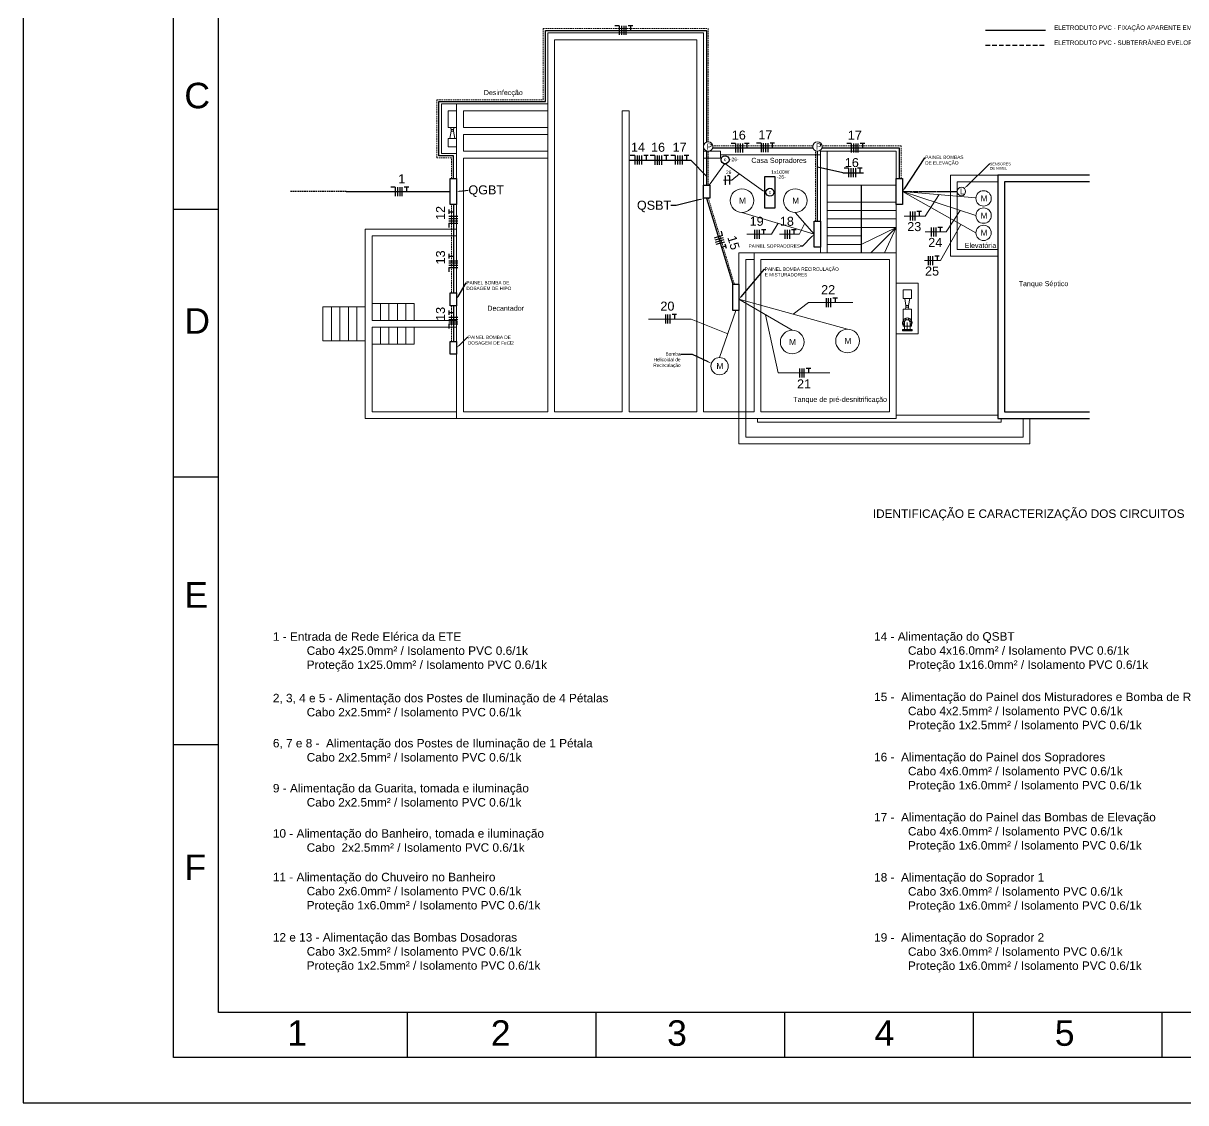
# Model space of a CAD drawing. Header units: millimetres. Extents: x 100 to 1222, y 100 to 694.
# Drawn here: x 100 to 486.7, y 100 to 458.9 of the extents above; entities that cross this region are included whole.
import ezdxf
from ezdxf import colors
from ezdxf.entities.mleader import LeaderData, LeaderLine
from ezdxf.math import Vec2, Vec3

# ---------------------------------------------------------------- set-up
doc = ezdxf.new("R2010")
doc.units = ezdxf.units.MM
for name, pattern in [('CENTER2', [1.125, 0.75, -0.125, 0.125, -0.125]), ('DASHED', [0.75, 0.5, -0.25]), ('SGC_DASHDOT', [1, 0.5, -0.25, 0, -0.25])]:
    doc.linetypes.add(name, pattern=pattern)
for name, color, linetype, lineweight in [('COTAS', 5, 'Continuous', 5), ('dados', 4, 'DASHED', 5), ('Default', 7, 'Continuous', 9), ('DIVERSOS', 1, 'Continuous', 9), ('PAREDE', 7, 'Continuous', 9), ('SGC-Conexoes (Furos)', 9, 'Continuous', 5), ('SGC-Conexoes (Linhas Externas)', 6, 'Continuous', 9), ('SGC-EIXOS', 9, 'SGC_DASHDOT', 9)]:
    doc.layers.add(name, color=color, linetype=linetype, lineweight=lineweight)
doc.layers.add('PAREDES', color=7, linetype='Continuous')
doc.styles.add('Annotative', font='Arial.ttf')
doc.styles.add('Notes', font='Arial.ttf', dxfattribs={"height": 3})
doc.styles.get("Standard").update_dxf_attribs({"font": 'Arial.ttf'})

# ---------------------------------------------------------------- blocks, each defined once
blk = doc.blocks.new('BB-4-CC01-N10-D150-S0', base_point=(395932, 76042))
at = {"layer": 'SGC-Conexoes (Furos)'}
for centre in [(395886, 76152), (395978, 76152), (396043, 76087), (396043, 75996), (395886, 75931), (395978, 75931)]:
    blk.add_ellipse(centre, major_axis=(-11.5, 0), ratio=1, dxfattribs=at)
at = {"layer": 'SGC-Conexoes (Linhas Externas)'}
for p, q in [((395731, 76127), (395932, 76127)), ((395731, 75957), (395932, 75957))]:
    blk.add_line(p, q, dxfattribs=at)
blk.add_lwpolyline([(395712, 76184), (395731, 76184), (395731, 75899), (395712, 75899)], close=True, dxfattribs=at)
for radius, start, end in [(142, 216.619, 143.381), (85, 270, 90)]:
    blk.add_arc((395932, 76042), radius, start, end, dxfattribs=at)
at = {"layer": 'SGC-EIXOS'}
blk.add_line((395712, 76042), (395932, 76042), dxfattribs=at)

msp = doc.modelspace()

# ---------------------------------------------------------------- linework, layer by layer
at = {"color": 2}
for p, q in [((273.694, 456.414), (273.694, 456.56)), ((273.694, 456.56), (327.282, 456.56)), ((273.694, 432.878), (273.694, 456.414)), ((298.238, 458.06), (296.738, 458.06)), ((298.238, 458.06), (298.238, 455.06)), ((298.988, 458.06), (298.988, 455.06)), ((299.738, 458.06), (299.738, 455.06)), ((300.488, 458.06), (300.488, 455.06)), ((302.738, 458.06), (301.238, 458.06)), ((301.988, 458.06), (301.988, 456.56)), ((327.282, 456.56), (327.302, 419.391)), ((420.081, 456.649), (440.081, 456.649)), ((238.269, 432.564), (238.269, 432.878)), ((238.269, 432.878), (273.694, 432.878)), ((238.269, 414.866), (238.269, 432.564)), ((336.951, 418.945), (335.451, 418.945)), ((336.951, 418.945), (336.951, 415.945)), ((337.701, 418.945), (337.701, 415.945)), ((338.451, 418.945), (338.451, 415.945)), ((339.201, 418.945), (339.201, 415.945)), ((341.451, 418.945), (339.951, 418.945)), ((340.701, 418.945), (340.701, 417.445)), ((345.42, 419.065), (343.92, 419.065)), ((345.42, 419.065), (345.42, 416.065)), ((346.17, 419.065), (346.17, 416.065)), ((346.92, 419.065), (346.92, 416.065)), ((347.67, 419.065), (347.67, 416.065)), ((349.92, 419.065), (348.42, 419.065)), ((349.17, 419.065), (349.17, 417.565)), ((375.406, 418.917), (373.906, 418.917)), ((375.406, 418.917), (375.406, 415.917)), ((376.156, 418.917), (376.156, 415.917)), ((376.906, 418.917), (376.906, 415.917)), ((377.656, 418.917), (377.656, 415.917)), ((379.906, 418.917), (378.406, 418.917)), ((379.156, 418.917), (379.156, 417.417)), ((243.089, 414.866), (238.269, 414.866)), ((243.089, 407.299), (243.089, 414.866)), ((303.409, 414.926), (301.909, 414.926)), ((303.409, 414.926), (303.409, 411.926)), ((304.159, 414.926), (304.159, 411.926)), ((304.909, 414.926), (304.909, 411.926)), ((305.659, 414.926), (305.659, 411.926)), ((307.909, 414.926), (306.409, 414.926)), ((307.159, 414.926), (307.159, 413.426)), ((310.081, 414.907), (308.581, 414.907)), ((310.081, 414.907), (310.081, 411.907)), ((310.831, 414.907), (310.831, 411.907)), ((311.581, 414.907), (311.581, 411.907)), ((312.331, 414.907), (312.331, 411.907)), ((314.581, 414.907), (313.081, 414.907)), ((313.831, 414.907), (313.831, 413.407)), ((316.896, 414.931), (315.396, 414.931)), ((316.896, 414.931), (316.896, 411.931)), ((317.646, 414.931), (317.646, 411.931)), ((318.396, 414.931), (318.396, 411.931)), ((319.146, 414.931), (319.146, 411.931)), ((321.396, 414.931), (319.896, 414.931)), ((320.646, 414.931), (320.646, 413.431)), ((327.304, 416.437), (327.31, 405.113)), ((362.673, 417.417), (329.318, 417.417)), ((364.158, 393.138), (364.158, 416.354)), ((391.435, 417.417), (365.642, 417.417)), ((391.435, 407.299), (391.435, 417.417)), ((301.677, 413.426), (322.065, 413.426)), ((322.065, 413.426), (327.337, 407.974)), ((372.615, 409.221), (364.158, 411.059)), ((374.543, 410.721), (373.043, 410.721)), ((374.543, 410.721), (374.543, 407.721)), ((375.293, 410.721), (375.293, 407.721)), ((376.043, 410.721), (376.043, 407.721)), ((376.793, 410.721), (376.793, 407.721)), ((379.043, 410.721), (377.543, 410.721)), ((378.293, 410.721), (378.293, 409.221)), ((333.466, 408.245), (333.466, 405.245)), ((334.966, 408.245), (334.216, 408.245)), ((334.966, 408.245), (334.966, 405.291)), ((372.615, 409.221), (379.461, 409.221)), ((223.726, 404.397), (222.226, 404.397)), ((223.726, 404.397), (223.726, 401.397)), ((224.476, 404.397), (224.476, 401.397)), ((225.226, 404.397), (225.226, 401.397)), ((225.976, 404.397), (225.976, 401.397)), ((228.226, 404.397), (226.726, 404.397)), ((227.476, 404.397), (227.476, 402.897)), ((241.589, 397.009), (241.589, 395.509)), ((241.589, 396.259), (243.089, 396.259)), ((241.589, 394.759), (244.589, 394.759)), ((395.031, 396.321), (395.031, 393.321)), ((395.781, 396.321), (395.781, 393.321)), ((396.531, 396.321), (396.531, 393.321)), ((398.781, 396.321), (397.281, 396.321)), ((398.031, 396.321), (398.031, 394.821)), ((241.589, 394.009), (244.589, 394.009)), ((241.589, 393.259), (244.589, 393.259)), ((241.589, 392.509), (241.589, 391.009)), ((241.589, 392.509), (244.589, 392.509)), ((402.01, 391.055), (402.01, 388.055)), ((402.76, 391.055), (402.76, 388.055)), ((403.51, 391.055), (403.51, 388.055)), ((405.76, 391.055), (404.26, 391.055)), ((405.01, 391.055), (405.01, 389.555)), ((332.646, 388.347), (329.775, 387.479)), ((332.863, 387.629), (329.992, 386.761)), ((333.08, 386.911), (330.209, 386.043)), ((332.646, 388.347), (332.212, 389.783)), ((343.271, 390.293), (343.271, 387.293)), ((344.021, 390.293), (344.021, 387.293)), ((344.771, 390.293), (344.771, 387.293)), ((347.021, 390.293), (345.521, 390.293)), ((346.271, 390.293), (346.271, 388.793)), ((353.325, 390.288), (353.325, 387.288)), ((354.075, 390.288), (354.075, 387.288)), ((354.825, 390.288), (354.825, 387.288)), ((357.075, 390.288), (355.575, 390.288)), ((356.325, 390.288), (356.325, 388.788)), ((333.297, 386.193), (330.426, 385.325)), ((333.731, 384.757), (332.295, 384.323)), ((333.948, 384.039), (333.514, 385.475)), ((241.589, 382.231), (241.589, 380.731)), ((241.589, 381.481), (243.089, 381.481)), ((241.589, 379.981), (244.589, 379.981)), ((241.589, 379.231), (244.589, 379.231)), ((400.952, 381.534), (400.952, 378.534)), ((401.702, 381.534), (401.702, 378.534)), ((402.452, 381.534), (402.452, 378.534)), ((404.702, 381.534), (403.202, 381.534)), ((403.952, 381.534), (403.952, 380.034)), ((241.589, 378.481), (244.589, 378.481)), ((241.589, 377.731), (241.589, 376.231)), ((241.589, 377.731), (244.589, 377.731)), ((367.044, 367.548), (367.044, 364.548)), ((367.794, 367.548), (367.794, 364.548)), ((368.544, 367.548), (368.544, 364.548)), ((370.794, 367.548), (369.294, 367.548)), ((370.044, 367.548), (370.044, 366.048)), ((241.589, 363.452), (241.589, 361.952)), ((241.589, 362.702), (243.089, 362.702)), ((241.589, 361.202), (244.589, 361.202)), ((241.589, 360.452), (244.589, 360.452)), ((241.589, 359.702), (244.589, 359.702)), ((313.584, 362.079), (313.584, 359.079)), ((314.334, 362.079), (314.334, 359.079)), ((315.084, 362.079), (315.084, 359.079)), ((317.334, 362.079), (315.834, 362.079)), ((316.584, 362.079), (316.584, 360.579)), ((241.589, 358.952), (241.589, 357.452)), ((241.589, 358.952), (244.589, 358.952)), ((358.193, 344.165), (358.193, 341.165)), ((358.943, 344.165), (358.943, 341.165)), ((359.693, 344.165), (359.693, 341.165)), ((361.943, 344.165), (360.443, 344.165)), ((361.193, 344.165), (361.193, 342.665))]:
    msp.add_line(p, q, dxfattribs=at)
at = {"color": 2, "linetype": 'DASHED', "ltscale": 3}
msp.add_line((420.081, 451.649), (440.081, 451.649), dxfattribs=at)
at = {"color": 2, "linetype": 'DASHED'}
msp.add_line((207.444, 402.97), (188.871, 402.97), dxfattribs=at)
at = {"color": 2, "lineweight": 25}
for p, q in [((207.444, 402.97), (242.042, 402.966)), ((243.089, 398.633), (243.089, 369.297)), ((327.31, 400.819), (335.979, 372.135)), ((243.089, 365.003), (243.089, 353.155))]:
    msp.add_line(p, q, dxfattribs=at)
for p, q in [((378.705, 405.096), (378.705, 382.596)), ((165, 397), (150, 397)), ((165, 308), (150, 308)), ((165, 219), (150, 219)), ((227.778, 115), (227.778, 130)), ((290.556, 115), (290.556, 130)), ((353.333, 115), (353.333, 130)), ((416.111, 115), (416.111, 130)), ((478.889, 115), (478.889, 130))]:
    msp.add_line(p, q)
at = {"color": 4, "linetype": 'CENTER2'}
msp.add_line((392.483, 402.966), (410.637, 402.966), dxfattribs=at)
for points in [[(100, 100), (940, 100), (940, 693.939), (100, 693.939)], [(150, 679), (925, 679), (925, 115), (150, 115)], [(165, 664), (730, 664), (730, 130), (165, 130)]]:
    msp.add_lwpolyline(points, close=True)
at = {"color": 2, "lineweight": 25}
for points in [[(242.042, 407.299), (244.137, 407.299), (244.137, 398.633), (242.042, 398.633)], [(390.387, 407.299), (392.483, 407.299), (392.483, 398.633), (390.387, 398.633)], [(326.262, 405.113), (328.358, 405.113), (328.358, 400.819), (326.262, 400.819)], [(363.11, 393.138), (365.205, 393.138), (365.205, 384.471), (363.11, 384.471)], [(335.979, 372.135), (338.075, 372.135), (338.075, 363.469), (335.979, 363.469)], [(242.042, 369.297), (244.137, 369.297), (244.137, 365.003), (242.042, 365.003)], [(242.042, 353.155), (244.137, 353.155), (244.137, 348.861), (242.042, 348.861)]]:
    msp.add_lwpolyline(points, close=True, dxfattribs=at)
at = {"color": 2}
msp.add_lwpolyline([(350.088, 407.878), (346.511, 407.878), (346.511, 397.561), (350.088, 397.561)], close=True, dxfattribs=at)
for centre in [(333.449, 413.525), (348.366, 402.719)]:
    msp.add_circle(centre, 1.326, dxfattribs=at)
at = {"layer": 'dados'}
for p, q in [((272.925, 433.489), (272.925, 457.217)), ((272.925, 457.217), (327.86, 457.217)), ((327.86, 457.217), (327.86, 419.482)), ((237.6, 414.197), (237.6, 433.489)), ((237.6, 433.489), (272.925, 433.489)), ((362.608, 418.163), (329.379, 418.163)), ((392.001, 418.163), (365.707, 418.163)), ((392.001, 407.299), (392.001, 418.163)), ((242.453, 414.197), (237.6, 414.197)), ((242.453, 407.299), (242.453, 414.197)), ((327.86, 416.346), (327.86, 405.113)), ((363.554, 393.138), (363.554, 416.475)), ((242.453, 369.297), (242.453, 398.633)), ((327.86, 400.819), (336.562, 372.135)), ((242.453, 353.155), (242.453, 365.003))]:
    msp.add_line(p, q, dxfattribs=at)
at = {"layer": 'dados', "color": 2, "linetype": 'Continuous'}
for p, q in [((333.344, 412.26), (328.156, 405.123)), ((346.282, 403.049), (333.344, 412.26)), ((332.956, 406.723), (335.697, 406.723)), ((335.697, 406.723), (338.223, 408.818)), ((392.483, 402.966), (416.893, 400.915)), ((392.483, 402.966), (416.884, 394.964)), ((392.483, 402.966), (416.883, 389.226)), ((404.688, 401.941), (399.991, 394.821)), ((363.11, 388.805), (339.074, 396.019)), ((363.11, 388.805), (356.798, 396.019)), ((399.991, 394.821), (393.072, 394.821)), ((411.666, 396.675), (406.969, 389.555)), ((351.092, 392.412), (348.846, 388.793)), ((359.954, 392.412), (358.124, 388.717)), ((411.909, 392.027), (405.156, 380.034)), ((348.846, 388.793), (340.695, 388.793)), ((358.05, 388.788), (351.599, 388.788)), ((406.969, 389.555), (400.05, 389.555)), ((405.156, 380.034), (399.747, 380.034)), ((338.075, 367.15), (355.773, 356.87)), ((338.075, 367.15), (374.179, 357.228)), ((356.127, 362.189), (361.157, 366.048)), ((361.157, 366.048), (375.932, 366.048)), ((322.205, 360.579), (307.964, 360.579)), ((334.316, 355.627), (322.205, 360.579)), ((337.027, 363.469), (331.606, 347.786)), ((346.924, 362.01), (351.074, 342.665)), ((351.074, 342.665), (368.312, 342.665))]:
    msp.add_line(p, q, dxfattribs=at)
for centre, radius in [((327.83, 417.914), 1.568), ((364.158, 417.923), 1.568), ((339.074, 399.956), 3.938), ((356.798, 399.956), 3.938), ((419.44, 400.701), 2.557), ((419.44, 394.964), 2.557), ((419.439, 389.226), 2.557), ((355.773, 352.932), 3.938), ((374.179, 353.291), 3.938), ((331.606, 344.908), 2.878)]:
    msp.add_circle(centre, radius, dxfattribs=at)
at = {"layer": 'dados', "color": 4, "linetype": 'Continuous'}
msp.add_circle((412.048, 402.966), 1.411, dxfattribs=at)
at = {"layer": 'DIVERSOS'}
for p, q in [((242.291, 423.028), (241.887, 420.639)), ((242.304, 423.024), (241.921, 420.639)), ((243.293, 424.221), (242.168, 424.221)), ((242.291, 423.584), (242.168, 424.221)), ((242.304, 423.588), (242.202, 424.221)), ((242.291, 423.584), (242.291, 423.028)), ((243.158, 423.588), (242.304, 423.588)), ((242.304, 423.588), (242.304, 423.024)), ((243.158, 423.024), (242.304, 423.024)), ((243.158, 423.588), (243.26, 424.221)), ((243.158, 423.588), (243.158, 423.024)), ((243.158, 423.024), (243.541, 420.639)), ((243.17, 423.584), (243.293, 424.221)), ((243.17, 423.584), (243.17, 423.028)), ((243.17, 423.028), (243.575, 420.639)), ((243.575, 420.639), (241.887, 420.639)), ((243.608, 420.639), (243.575, 420.639)), ((393.604, 365.076), (393.2, 367.465)), ((393.617, 365.08), (393.233, 367.465)), ((394.47, 365.08), (394.853, 367.465)), ((394.483, 365.076), (394.887, 367.465)), ((393.604, 364.52), (393.481, 363.883)), ((393.617, 364.516), (393.515, 363.883)), ((393.604, 364.52), (393.604, 365.076)), ((393.617, 365.08), (394.47, 365.08)), ((393.617, 364.516), (393.617, 365.08)), ((393.617, 364.516), (394.47, 364.516)), ((394.47, 364.516), (394.47, 365.08)), ((394.47, 364.516), (394.572, 363.883)), ((394.483, 364.52), (394.483, 365.076)), ((394.483, 364.52), (394.606, 363.883))]:
    msp.add_line(p, q, dxfattribs=at)
at = {"layer": 'PAREDE'}
for p, q in [((239.075, 432.096), (239.075, 415.577)), ((244.137, 432.096), (239.075, 432.096)), ((241.325, 429.846), (241.325, 424.221)), ((241.325, 429.846), (244.137, 429.846)), ((241.325, 424.221), (244.137, 424.221)), ((262.493, 424.221), (260.243, 424.221)), ((241.325, 420.639), (244.137, 420.639)), ((241.325, 420.639), (241.325, 417.827)), ((241.325, 417.827), (244.137, 417.827)), ((244.137, 415.577), (239.075, 415.577)), ((326.262, 329.721), (326.262, 416.346)), ((331.887, 415.221), (365.205, 415.221)), ((365.205, 382.596), (365.205, 416.346)), ((365.205, 416.346), (367.455, 416.346)), ((367.455, 382.596), (367.455, 416.346)), ((390.387, 416.346), (390.387, 382.596)), ((424.137, 408.471), (408.387, 408.471)), ((408.387, 408.471), (408.387, 381.471)), ((408.387, 381.471), (408.387, 408.471)), ((408.387, 408.471), (424.137, 408.471)), ((410.637, 383.721), (410.637, 406.221)), ((410.637, 406.221), (424.137, 406.221)), ((378.705, 399.471), (367.455, 399.471)), ((390.387, 399.471), (378.705, 399.471)), ((244.137, 388.221), (244.137, 396.096)), ((378.705, 396.659), (367.455, 396.659)), ((390.387, 396.659), (378.705, 396.659)), ((378.705, 393.846), (367.455, 393.846)), ((378.705, 391.034), (367.455, 391.034)), ((390.387, 393.846), (378.705, 393.846)), ((390.387, 391.034), (378.705, 385.409)), ((390.387, 391.034), (378.705, 391.034)), ((390.387, 391.034), (381.95, 382.596)), ((390.387, 391.034), (386.492, 382.596)), ((213.762, 327.471), (213.762, 390.471)), ((213.762, 390.471), (244.137, 390.471)), ((216.012, 360.096), (216.012, 388.221)), ((216.012, 388.221), (244.137, 388.221)), ((244.137, 327.471), (244.137, 388.221)), ((244.137, 388.221), (244.137, 327.471)), ((378.705, 388.221), (367.455, 388.221)), ((378.705, 385.409), (367.455, 385.409)), ((424.137, 383.721), (410.637, 383.721)), ((343.137, 382.596), (338.075, 382.596)), ((338.075, 382.596), (338.075, 319.034)), ((343.137, 380.346), (340.325, 380.346)), ((340.325, 380.346), (340.325, 321.284)), ((365.205, 382.596), (343.137, 382.596)), ((343.137, 382.596), (343.137, 329.721)), ((345.387, 380.346), (367.887, 380.346)), ((345.387, 380.346), (345.387, 329.721)), ((378.705, 382.596), (367.455, 382.596)), ((408.387, 381.471), (424.137, 381.471)), ((424.137, 381.471), (408.387, 381.471)), ((345.387, 377.534), (345.387, 374.721)), ((202.512, 364.596), (199.7, 364.596)), ((199.7, 364.596), (199.7, 353.346)), ((205.325, 364.596), (202.512, 364.596)), ((202.512, 364.596), (202.512, 353.346)), ((208.137, 364.596), (205.325, 364.596)), ((205.325, 364.596), (205.325, 353.346)), ((210.95, 364.596), (208.137, 364.596)), ((208.137, 364.596), (208.137, 353.346)), ((213.762, 364.596), (210.95, 364.596)), ((210.95, 364.596), (210.95, 353.346)), ((216.012, 365.721), (218.825, 365.721)), ((218.825, 365.721), (218.825, 360.096)), ((218.825, 365.721), (221.637, 365.721)), ((221.637, 365.721), (221.637, 360.096)), ((221.637, 365.721), (224.45, 365.721)), ((224.45, 365.721), (224.45, 360.096)), ((224.45, 365.721), (227.262, 365.721)), ((227.262, 365.721), (227.262, 360.096)), ((227.262, 365.721), (230.075, 365.721)), ((230.075, 365.721), (230.075, 360.096)), ((244.137, 360.096), (216.012, 360.096)), ((216.012, 360.096), (221.637, 360.096)), ((244.137, 357.846), (216.012, 357.846)), ((216.012, 357.846), (216.012, 329.721)), ((218.825, 352.221), (218.825, 357.846)), ((221.637, 352.221), (221.637, 357.846)), ((224.45, 352.221), (224.45, 357.846)), ((227.262, 352.221), (227.262, 357.846)), ((230.075, 352.221), (230.075, 357.846)), ((199.7, 353.346), (213.762, 353.346)), ((216.012, 352.221), (218.825, 352.221)), ((218.825, 352.221), (221.637, 352.221)), ((221.637, 352.221), (224.45, 352.221)), ((224.45, 352.221), (227.262, 352.221)), ((227.262, 352.221), (230.075, 352.221)), ((216.012, 329.721), (244.137, 329.721)), ((343.137, 329.721), (326.262, 329.721)), ((367.887, 329.721), (345.387, 329.721)), ((244.137, 327.471), (213.762, 327.471)), ((370.137, 327.471), (244.137, 327.471)), ((432.575, 321.284), (432.575, 327.471)), ((434.825, 319.034), (434.825, 327.471)), ((340.325, 321.284), (432.575, 321.284)), ((338.075, 319.034), (434.825, 319.034))]:
    msp.add_line(p, q, dxfattribs=at)
for points in [[(274.512, 421.971), (246.387, 421.971), (246.387, 416.346), (274.512, 416.346), (274.512, 414.096), (246.387, 414.096), (246.387, 329.721), (274.512, 329.721), (274.512, 455.721), (326.262, 455.721), (326.262, 416.346)], [(274.512, 432.096), (244.137, 432.096), (244.137, 396.096)], [(274.512, 424.221), (246.387, 424.221), (246.387, 429.846), (274.512, 429.846)], [(390.387, 405.096), (367.455, 405.096), (367.455, 416.346), (390.387, 416.346)], [(343.137, 382.596), (390.387, 382.596), (390.387, 327.471), (244.137, 327.471)], [(344.262, 327.471), (344.262, 326.346), (425.262, 326.346), (425.262, 327.471), (424.137, 327.471), (424.137, 328.596), (390.387, 328.596)]]:
    msp.add_lwpolyline(points, dxfattribs=at)
for points in [[(324.012, 453.471), (324.012, 329.721), (301.512, 329.721), (301.512, 429.846), (299.262, 429.846), (299.262, 329.721), (276.762, 329.721), (276.762, 453.471)], [(326.262, 416.346), (331.887, 416.346), (331.887, 414.096), (326.262, 414.096)], [(345.387, 380.346), (388.137, 380.346), (388.137, 329.721), (345.387, 329.721)], [(397.7, 372.527), (390.387, 372.527), (390.387, 355.652), (397.7, 355.652)], [(395.45, 367.465), (392.637, 367.465), (392.637, 370.277), (395.45, 370.277)], [(395.45, 358.258), (392.637, 358.258), (392.637, 363.883), (395.45, 363.883)]]:
    msp.add_lwpolyline(points, close=True, dxfattribs=at)
at = {"layer": 'PAREDES'}
for points in [[(454.701, 408.471), (424.137, 408.471), (424.137, 327.471), (454.701, 327.471)], [(454.701, 406.221), (426.387, 406.221), (426.387, 329.721), (454.701, 329.721)]]:
    msp.add_lwpolyline(points, dxfattribs=at)
at = {"layer": 'SGC-Conexoes (Linhas Externas)'}
msp.add_lwpolyline([(392.44, 356.908), (395.647, 356.908), (395.647, 356.694), (392.44, 356.694)], close=True, dxfattribs=at)

# ---------------------------------------------------------------- block references
at = {"layer": 'SGC-Conexoes (Linhas Externas)', "xscale": 0.01125, "yscale": 0.01125, "zscale": 0.01125, "rotation": 90}
msp.add_blockref('BB-4-CC01-N10-D150-S0', (394.043, 359.383), dxfattribs=at)

# ---------------------------------------------------------------- texts
at = {"style": 'Notes'}
for s, p in [('C', (153.571, 430.658)), ('D', (153.571, 355.709)), ('E', (153.571, 264.608)), ('F', (153.571, 174.012)), ('1', (187.799, 118.928)), ('2', (255.514, 118.928)), ('3', (314.164, 118.928)), ('4', (383.167, 118.928)), ('5', (443.111, 118.928))]:
    msp.add_text(s, height=8.485, dxfattribs=at).set_placement(p)
at = {"color": 2, "style": 'Annotative'}
for s, p in [('16', (335.693, 420.241)), ('17', (344.525, 420.362)), ('17', (374.287, 420.214)), ('14', (302.151, 416.222)), ('16', (308.823, 416.203)), ('17', (316.001, 416.227)), ('16', (373.285, 411.101)), ('1', (224.738, 405.693)), ('19', (341.626, 391.589)), ('18', (351.68, 391.584)), ('23', (394.05, 389.821)), ('24', (401.029, 384.555)), ('25', (399.971, 375.034)), ('22', (365.399, 368.844)), ('20', (311.939, 363.376)), ('21', (357.389, 337.513))]:
    msp.add_text(s, height=3, dxfattribs=at).set_placement(p)
for s, rotation, p in [('12', 90, (240.293, 393.521)), ('15', 286.81641, (334.18, 387.753)), ('13', 90, (240.293, 378.743)), ('13', 90, (240.293, 359.964))]:
    msp.add_text(s, height=3, rotation=rotation, dxfattribs=at).set_placement(p)
at = {"layer": 'COTAS', "color": 2, "attachment_point": 1}
for s, width, insert, char_height in [('ELETRODUTO PVC - FIXAÇÃO APARENTE EM PAREDE', 4099.92409, (442.886, 458.198), 1.5), ('ELETRODUTO PVC - SUBTERRÂNEO EVELOPADO EM CONCRETO', 4099.92409, (442.886, 453.198), 1.5), ('c', 1385.51337, (333.043, 414.262), 1.179), ('-26-', 1385.51337, (335.037, 414.248), 1.1787), ('26', 1385.51337, (333.726, 409.947), 1.1787), ('1x100W', 1385.51337, (348.8, 410.041), 1.1787), ('-26-', 1385.51337, (350.696, 408.408), 1.1787), ('c', 1385.51337, (347.959, 403.456), 1.179)]:
    msp.add_mtext_dynamic_manual_height_columns(s, width=width, gutter_width=0.75, heights=[0], dxfattribs=dict(at, insert=insert, char_height=char_height))
at = {"layer": 'COTAS', "char_height": 1.6875}
for s, insert, attachment_point in [('Desinfecção', (253.194, 434.525), 7), ('Casa Sopradores', (342.195, 411.979), 7), ('Elevatória', (413.159, 385.89), 1), ('Tanque Séptico', (431.122, 373.198), 1), ('Decantador', (254.385, 363.305), 7), ('Tanque de pré-desnitrificação', (356.137, 332.497), 7)]:
    msp.add_mtext_dynamic_manual_height_columns(s, width=1385.51337, gutter_width=0.75, heights=[0], dxfattribs=dict(at, insert=insert, attachment_point=attachment_point))
at = {"layer": 'COTAS', "color": 7, "char_height": 2.8125, "attachment_point": 1}
for s, insert in [('IDENTIFICAÇÃO E CARACTERIZAÇÃO DOS CIRCUITOS', (382.602, 297.274)), ('\\A1;1 - Entrada de Rede Elérica da ETE\\P^ICabo 4x25.0mm² / Isolamento PVC 0.6/1k\\P^IProteção 1x25.0mm² / Isolamento PVC 0.6/1k', (183.037, 256.417)), ('14 - Alimentação do QSBT\\P^ICabo 4x16.0mm² / Isolamento PVC 0.6/1k\\P^IProteção 1x16.0mm² / Isolamento PVC 0.6/1k', (383.037, 256.451)), ('2, 3, 4 e 5 - Alimentação dos Postes de Iluminação de 4 Pétalas\\P^ICabo 2x2.5mm² / Isolamento PVC 0.6/1k', (183.037, 235.96)), ('15 -  Alimentação do Painel dos Misturadores e Bomba de Recirculação\\P^ICabo 4x2.5mm² / Isolamento PVC 0.6/1k\\P^IProteção 1x2.5mm² / Isolamento PVC 0.6/1k', (383.037, 236.365)), ('6, 7 e 8 -  Alimentação dos Postes de Iluminação de 1 Pétala\\P^ICabo 2x2.5mm² / Isolamento PVC 0.6/1k', (183.037, 220.96)), ('16 -  Alimentação do Painel dos Sopradores\\P^ICabo 4x6.0mm² / Isolamento PVC 0.6/1k\\P^IProteção 1x6.0mm² / Isolamento PVC 0.6/1k', (383.037, 216.365)), ('9 - Alimentação da Guarita, tomada e iluminação\\P^I{\\A1;Cabo 2x2.5mm² / Isolamento PVC 0.6/1k}', (183.037, 205.993)), ('17 -  Alimentação do Painel das Bombas de Elevação\\P^ICabo 4x6.0mm² / Isolamento PVC 0.6/1k\\P^IProteção 1x6.0mm² / Isolamento PVC 0.6/1k', (383.037, 196.365)), ('10 - Alimentação do Banheiro, tomada e iluminação\\P^I{\\A1;Cabo  2x2.5mm² / Isolamento PVC 0.6/1k}', (183.037, 190.956)), ('11 - Alimentação do Chuveiro no Banheiro\\P^ICabo 2x6.0mm² / Isolamento PVC 0.6/1k\\P^IProteção 1x6.0mm² / Isolamento PVC 0.6/1k', (183.037, 176.449)), ('18 -  Alimentação do Soprador 1\\P^ICabo 3x6.0mm² / Isolamento PVC 0.6/1k\\P^IProteção 1x6.0mm² / Isolamento PVC 0.6/1k', (383.037, 176.365)), ('\\A1;12 e 13 - Alimentação das Bombas Dosadoras\\P^ICabo 3x2.5mm² / Isolamento PVC 0.6/1k\\P^IProteção 1x2.5mm² / Isolamento PVC 0.6/1k', (183.037, 156.413)), ('19 -  Alimentação do Soprador 2\\P^ICabo 3x6.0mm² / Isolamento PVC 0.6/1k\\P^IProteção 1x6.0mm² / Isolamento PVC 0.6/1k', (383.037, 156.365))]:
    msp.add_mtext_dynamic_manual_height_columns(s, width=4099.92409, gutter_width=0.75, heights=[0], dxfattribs=dict(at, insert=insert))
at = {"layer": 'Default', "color": 2, "char_height": 2, "attachment_point": 1}
for s, insert in [('P', (327.313, 418.944)), ('P', (363.64, 418.952)), ('M', (338.05, 400.986)), ('M', (355.774, 400.986)), ('M', (418.416, 401.731)), ('M', (418.416, 395.993)), ('M', (418.415, 390.256)), ('M', (354.749, 353.962)), ('M', (373.155, 354.32)), ('M', (330.582, 345.938))]:
    msp.add_mtext_dynamic_manual_height_columns(s, width=1385.51337, gutter_width=0.75, heights=[0], dxfattribs=dict(at, insert=insert))
at = {"layer": 'Default', "color": 4, "insert": (411.579, 403.995), "char_height": 2, "attachment_point": 1}
msp.add_mtext_dynamic_manual_height_columns('L', width=1385.51337, gutter_width=0.75, heights=[0], dxfattribs=at)

# ---------------------------------------------------------------- leaders
at = {"layer": 'COTAS', "color": 2}
ml = msp.add_multileader_mtext('Standard', dxfattribs=at)
ml.set_content('PAINEL BOMBAS\\PDE ELEVAÇÃO', color=2)
ml.set_leader_properties()
ml.build(insert=Vec2(0, 0))
ml.multileader.update_dxf_attribs({"arrow_head_size": 1.125})
ctx = ml.context
ctx.base_point, ctx.char_height, ctx.arrow_head_size, ctx.landing_gap_size, ctx.plane_origin = Vec3(399.989, 414.213), 1.125, 1.125, 0.0225, Vec3(391.438, 407.489)
notes = []
notes.append((ctx, [(0, (1, 1, 0), (399.899, 414.213), (1, 0), 0.09, [(0, [(392.483, 402.966)], 0, [])])]))
ctx.mtext.insert, ctx.mtext.flow_direction = Vec3(400.012, 414.937), 5
ml = msp.add_multileader_mtext('Standard', dxfattribs=at)
ml.set_content('QGBT', color=2)
ml.set_leader_properties()
ml.build(insert=Vec2(0, 0))
ml.multileader.update_dxf_attribs({"arrow_head_size": 1.125})
ctx = ml.context
ctx.base_point, ctx.char_height, ctx.arrow_head_size, ctx.landing_gap_size, ctx.plane_origin = Vec3(248.047, 403.409), 3, 1.125, 0.0225, Vec3(244.137, 402.966)
notes.append((ctx, [(0, (1, 1, 0), (247.957, 403.409), (1, 0), 0.09, [(0, [(244.137, 402.966)], 0, [])])]))
ctx.mtext.insert, ctx.mtext.flow_direction = Vec3(248.07, 405.025), 5
ml = msp.add_multileader_mtext('Standard', dxfattribs=at)
ml.set_content('QSBT', color=2)
ml.set_leader_properties()
ml.build(insert=Vec2(0, 0))
ml.multileader.update_dxf_attribs({"arrow_head_size": 1.125})
ctx = ml.context
ctx.base_point, ctx.char_height, ctx.arrow_head_size, ctx.landing_gap_size, ctx.plane_origin = Vec3(304.364, 398.303), 3, 1.125, 0.0225, Vec3(327.31, 405.113)
ctx.text_align_type = 2
notes.append((ctx, [(1, (1, 1, 0), (317.153, 398.303), (-1, 0), 1.694, [(0, [(326.27, 400.602)], 0, [])])]))
ctx.mtext.insert, ctx.mtext.width, ctx.mtext.alignment, ctx.mtext.flow_direction = Vec3(315.533, 399.919), 7.34341, 3, 5
ml = msp.add_multileader_mtext('Standard', dxfattribs=at)
ml.set_content('PAINEL SOPRADORES', color=2)
ml.set_leader_properties()
ml.build(insert=Vec2(0, 0))
ml.multileader.update_dxf_attribs({"arrow_head_size": 1.125})
ctx = ml.context
ctx.base_point, ctx.char_height, ctx.arrow_head_size, ctx.landing_gap_size, ctx.plane_origin = Vec3(341.439, 384.837), 1.125, 1.125, 0.0225, Vec3(364.158, 407.299)
ctx.text_align_type = 2
notes.append((ctx, [(1, (1, 1, 0), (359.256, 384.837), (-1, 0), 0.856, [(0, [(363.11, 388.805)], 0, [])])]))
ctx.mtext.insert, ctx.mtext.alignment, ctx.mtext.flow_direction = Vec3(358.377, 385.409), 3, 5
ml = msp.add_multileader_mtext('Standard', dxfattribs=at)
ml.set_content('PAINEL BOMBA RECIRCULAÇÃO\\PE MISTURADORES', color=2)
ml.set_leader_properties()
ml.build(insert=Vec2(0, 0))
ml.multileader.update_dxf_attribs({"arrow_head_size": 1.125})
ctx = ml.context
ctx.base_point, ctx.char_height, ctx.arrow_head_size, ctx.landing_gap_size, ctx.plane_origin = Vec3(346.626, 377.156), 1.125, 1.125, 0.0225, Vec3(338.075, 367.15)
notes.append((ctx, [(0, (1, 1, 0), (346.536, 377.156), (1, 0), 0.09, [(0, [(338.075, 367.15)], 0, [])])]))
ctx.mtext.insert, ctx.mtext.flow_direction = Vec3(346.648, 377.728), 5
ml = msp.add_multileader_mtext('Standard', dxfattribs=at)
ml.set_content('PAINEL BOMBA DE \\PDOSAGEM DE HIPO', color=2)
ml.set_leader_properties()
ml.build(insert=Vec2(0, 0))
ml.multileader.update_dxf_attribs({"arrow_head_size": 1.125})
ctx = ml.context
ctx.base_point, ctx.char_height, ctx.arrow_head_size, ctx.landing_gap_size, ctx.plane_origin = Vec3(247.366, 372.633), 1.125, 1.125, 0.0225, Vec3(244.137, 367.15)
notes.append((ctx, [(0, (1, 1, 0), (247.276, 372.633), (1, 0), 0.09, [(0, [(244.137, 367.15)], 0, [])])]))
ctx.mtext.insert, ctx.mtext.flow_direction = Vec3(247.389, 373.206), 5
ml = msp.add_multileader_mtext('Standard', dxfattribs=at)
ml.set_content('PAINEL BOMBA DE\\PDOSAGEM DE FeCl2', color=2)
ml.set_leader_properties()
ml.build(insert=Vec2(0, 0))
ml.multileader.update_dxf_attribs({"arrow_head_size": 1.125})
ctx = ml.context
ctx.base_point, ctx.char_height, ctx.arrow_head_size, ctx.landing_gap_size, ctx.plane_origin = Vec3(247.862, 354.509), 1.125, 1.125, 0.0225, Vec3(244.137, 351.008)
notes.append((ctx, [(0, (1, 1, 0), (247.772, 354.509), (1, 0), 0.09, [(0, [(244.137, 351.008)], 0, [])])]))
ctx.mtext.insert, ctx.mtext.flow_direction = Vec3(247.885, 355.081), 5
at = {"layer": 'COTAS'}
ml = msp.add_multileader_mtext('Standard', dxfattribs=at)
ml.set_content('Bomba \\PHelicoidal de\\PRecirculação', color=256)
ml.set_leader_properties()
ml.build(insert=Vec2(0, 0))
ml.multileader.update_dxf_attribs({"arrow_head_size": 1.125})
ctx = ml.context
ctx.base_point, ctx.char_height, ctx.arrow_head_size, ctx.landing_gap_size, ctx.plane_origin = Vec3(309.706, 348.822), 1.125, 1.125, 0.0225, Vec3(331.465, 353.397)
ctx.text_align_type = 2
notes.append((ctx, [(0, (1, 1, 0), (322.572, 348.822), (-1, 0), 3.919, [(0, [(328.883, 345.839)], 0, [])])]))
ctx.mtext.insert, ctx.mtext.alignment, ctx.mtext.flow_direction = Vec3(318.631, 349.539), 3, 5
at = {"layer": 'dados', "linetype": 'ByBlock'}
ml = msp.add_multileader_mtext('Standard', dxfattribs=at)
ml.set_content('SENSORES\\PDE NIVEL', color=256)
ml.set_leader_properties()
ml.build(insert=Vec2(0, 0))
ml.multileader.update_dxf_attribs({"arrow_head_size": 1.125})
ctx = ml.context
ctx.base_point, ctx.char_height, ctx.arrow_head_size, ctx.landing_gap_size, ctx.plane_origin = Vec3(421.468, 412.158), 0.9, 1.125, 0.0225, Vec3(415.89, 408.771)
notes.append((ctx, [(0, (1, 1, 0), (421.378, 412.158), (1, 0), 0.09, [(0, [(413.013, 403.995)], 0, [])])]))
ctx.mtext.insert, ctx.mtext.flow_direction = Vec3(421.491, 412.608), 5
for ctx, leaders in notes:
    for number, flags, end, landing, length, lines in leaders:
        leader = LeaderData()
        leader.index, (leader.has_last_leader_line, leader.has_dogleg_vector, leader.attachment_direction) = number, flags
        leader.last_leader_point, leader.dogleg_vector, leader.dogleg_length = Vec3(end), Vec3(landing), length
        for number, points, colour, breaks in lines:
            line = LeaderLine()
            line.index, line.vertices, line.color, line.breaks = number, Vec3.list(points), colors.encode_raw_color(colour), breaks
            leader.lines.append(line)
        ctx.leaders.append(leader)

doc.saveas('drawing.dxf')
